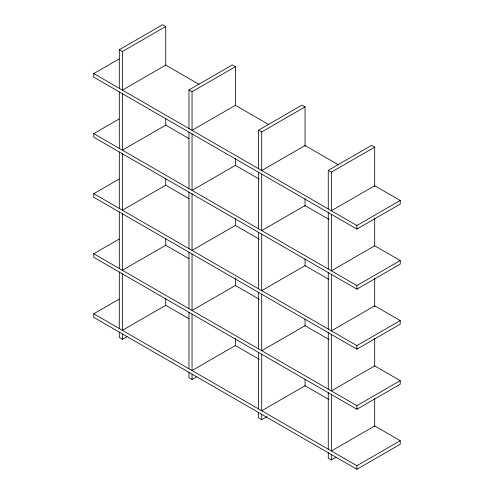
<?xml version="1.0" encoding="UTF-8"?>
<svg xmlns="http://www.w3.org/2000/svg" width="494" height="494" viewBox="0 0 494 494"><rect width="100%" height="100%" fill="white"/><g stroke="black" fill="none" stroke-linecap="round" stroke-linejoin="round"><path stroke-width="0.74" d="M119.301 88.327L119.301 49.721L162.643 24.7L165.737 26.485L165.737 65.832M119.301 49.721L122.395 51.512L165.737 26.485M374.699 186.479L374.699 147.132L331.357 172.153L331.357 210.759L374.699 185.738L400.239 200.484L400.239 204.059L356.896 229.08L93.761 77.157L93.761 73.581L119.097 58.953M331.357 214.334L331.357 270.817L374.699 245.796L400.239 260.536L400.239 264.111L356.896 289.138L93.761 137.215L93.761 133.639L119.097 119.011M188.955 128.545L188.955 89.939L232.297 64.918L235.391 66.702L235.391 106.049M188.955 89.939L192.049 91.723L235.391 66.702M331.357 274.392L331.357 330.869L374.699 305.848L400.239 320.594L400.239 324.169L356.896 349.19L93.761 197.267L93.761 193.691L119.097 179.063M258.609 168.757L258.609 130.15L301.951 105.129L305.045 106.914L305.045 146.261M258.609 130.15L261.703 131.941L305.045 106.914M331.357 334.444L331.357 390.927L374.699 365.9L400.239 380.646L400.239 384.221L356.896 409.248L93.761 257.325L93.761 253.749L119.097 239.121M328.263 208.974L328.263 170.368L371.605 145.347L374.699 147.132M331.357 394.502L331.357 450.979L374.699 425.958L400.239 440.704L400.239 444.279L356.896 469.3L93.761 317.376L93.761 313.801L119.097 299.173M119.301 332.122L119.301 337.482L122.395 339.273L127.063 336.581M93.761 73.581L356.896 225.505L400.239 200.484M188.955 372.34L188.955 377.7L192.049 379.485L196.717 376.792M93.761 133.639L356.896 285.563L400.239 260.536M93.761 193.691L356.896 345.615L400.239 320.594M258.609 412.552L258.609 417.912L261.703 419.702L267.038 416.621M93.761 253.749L356.896 405.673L400.239 380.646M328.263 452.77L328.263 458.129L331.357 459.914L336.025 457.222M93.761 313.801L356.896 465.725L400.239 440.704M199.014 84.307L165.737 65.097L122.395 90.118L122.395 51.512M268.668 124.525L235.391 105.308L192.049 130.33L192.049 91.723M338.322 164.737L305.045 145.526L261.703 170.547L261.703 131.941M328.263 170.368L331.357 172.153M189.029 138.598L165.737 125.149L122.395 150.17L122.395 93.693M259.35 179.198L235.391 165.367L192.049 190.388L192.049 133.905M329.004 219.41L305.045 205.578L261.703 230.599L261.703 174.123M189.029 198.656L165.737 185.201L122.395 210.228L122.395 153.745M259.35 239.25L235.391 225.418L192.049 250.439L192.049 193.963M329.004 279.468L305.045 265.636L261.703 290.657L261.703 234.175M189.029 258.708L165.737 245.259L122.395 270.28L122.395 213.803M259.35 299.308L235.391 285.47L192.049 310.498L192.049 254.015M329.004 339.52L305.045 325.688L261.703 350.709L261.703 294.233M189.029 318.766L165.737 305.311L122.395 330.338L122.395 273.855M259.35 359.36L235.391 345.528L192.049 370.549L192.049 314.073M329.004 399.578L305.045 385.74L261.703 410.767L261.703 354.284M374.699 218.107L374.699 245.882M374.699 278.283L374.699 306.83M374.699 338.458L374.699 366.233M374.699 398.633L374.699 426.408M356.896 225.505L356.896 229.08M356.896 285.563L356.896 289.138M356.896 345.615L356.896 349.19M356.896 405.673L356.896 409.248M356.896 465.725L356.896 469.3M331.357 454.554L331.357 459.914M328.263 212.55L328.263 269.026M328.263 272.602L328.263 329.084M328.263 332.66L328.263 389.136M328.263 392.711L328.263 449.194M305.045 198.724L305.045 206.436M305.045 258.899L305.045 265.84M305.045 319.075L305.045 326.015M305.045 379.25L305.045 386.191M261.703 414.343L261.703 419.702M258.609 172.332L258.609 228.815M258.609 232.39L258.609 288.867M258.609 292.442L258.609 348.925M258.609 352.5L258.609 408.976M235.391 158.506L235.391 165.453M235.391 218.681L235.391 225.628M235.391 278.091L235.391 285.804M235.391 338.267L235.391 345.979M192.049 374.125L192.049 379.485M188.955 132.12L188.955 188.597M188.955 192.172L188.955 248.655M188.955 252.23L188.955 308.707M188.955 312.282L188.955 368.765M165.737 118.294L165.737 126.007M165.737 178.47L165.737 185.411M165.737 238.645L165.737 245.586M165.737 298.049L165.737 305.761M122.395 333.913L122.395 339.273M119.301 91.903L119.301 148.385M119.301 151.961L119.301 208.437M119.301 212.012L119.301 268.495M119.301 272.071L119.301 328.547"/></g></svg>
